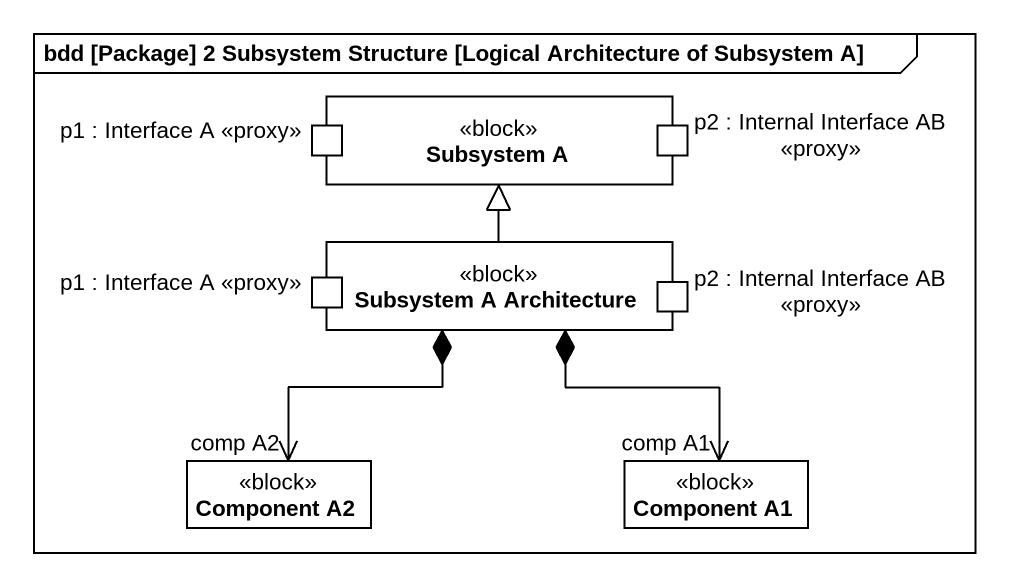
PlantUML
@startuml
mainframe bdd [Package] 2 Subsystem Structure [Logical Architecture of Subsystem A]
allowmixing
hide circle
hide empty members
rectangle "Subsystem A" as Subsystem_A <<block>> {
  port "p1 : Interface A <<proxy>>" as p1_Interface_A_proxy
  port "p2 : Internal Interface AB <<proxy>>" as p2_Internal_Interface_AB
}
rectangle "Subsystem A Architecture" as Subsystem_A_Architecture <<block>> {
  port "p1 : Interface A <<proxy>>" as p1_Interface_A_proxy_2
  port "p2 : Internal Interface AB <<proxy>>" as p2_Internal_Interface_AB_2
}
class "Component A2" as Component_A2 <<block>>
class "Component A1" as Component_A1 <<block>>
Subsystem_A_Architecture -up-|> Subsystem_A
Subsystem_A_Architecture *--> "comp A2" Component_A2
Subsystem_A_Architecture *--> "comp A1" Component_A1
@enduml
